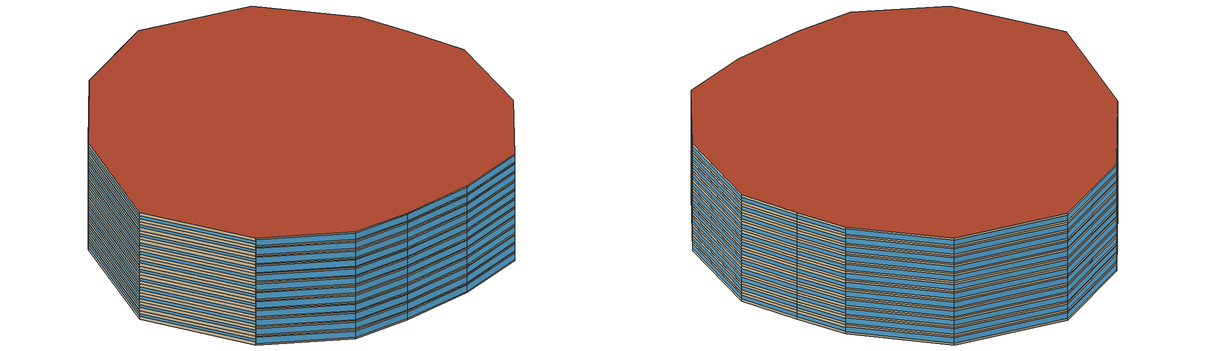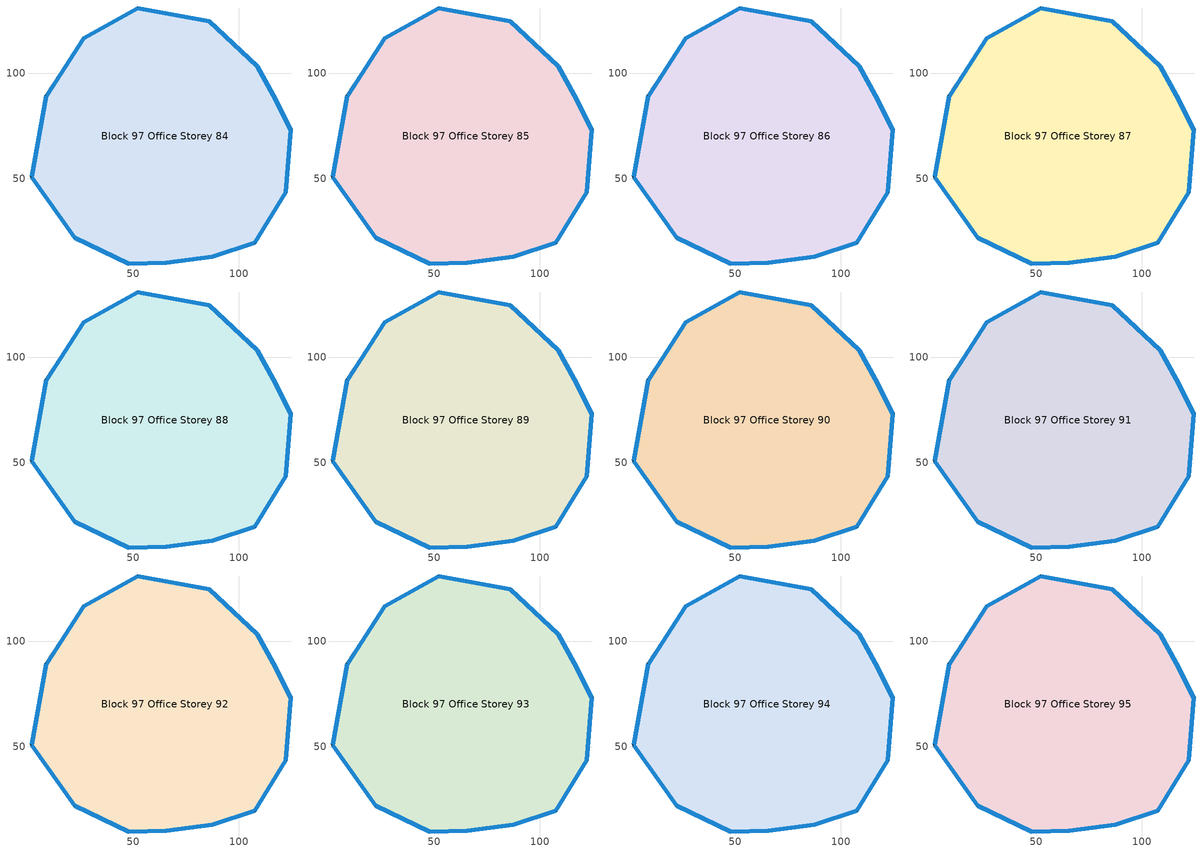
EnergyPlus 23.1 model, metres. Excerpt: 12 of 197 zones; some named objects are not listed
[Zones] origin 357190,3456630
Block 97 Office Storey 84
 floor outside (Project Floor): 108.83,103.22 116.36,89.59 124.72,73.29 122.22,43.61 107.61,19.86 87.51,13.15 65.66,10.23 48.03,9.81 22.47,22.13 1.9,50.9 9,89.27 26.71,116.64 52.15,130.82 86.07,124.59 z251.57
 wall outside (Project Wall): 52.15,130.82 26.71,116.64 9,89.27 1.9,50.9 22.47,22.13 48.03,9.81 65.66,10.23 87.51,13.15 107.61,19.86 122.22,43.61 124.72,73.29 116.36,89.59 108.83,103.22 86.07,124.59 52.15,130.82 z251.57:254.57
 window (Office_north_window_construction): 52.13,130.81 26.72,116.65 / 108.82,103.23 86.08,124.58 / 86.05,124.6 52.16,130.81 z252.17:253.97
 window (Office_west_window_construction): 26.7,116.63 9.01,89.29 / 9,89.25 1.91,50.92 / 1.92,50.88 22.46,22.14 z252.62:253.52
 window (Office_south_window_construction): 22.48,22.12 48.01,9.81 / 48.03,9.81 65.65,10.23 / 65.67,10.23 87.5,13.15 / 87.52,13.15 107.6,19.86 z252.02:254.12
 window (Office_east_window_construction): 107.61,19.88 122.21,43.6 / 122.22,43.63 124.72,73.28 / 124.71,73.3 116.37,89.58 / 116.36,89.6 108.84,103.21 z252.47:253.67
 roof outside (Project Ceiling): 107.61,19.86 122.22,43.61 124.72,73.29 116.36,89.59 108.83,103.22 86.07,124.59 52.15,130.82 26.71,116.64 9,89.27 1.9,50.9 22.47,22.13 48.03,9.81 65.66,10.23 87.51,13.15 z254.57
Block 97 Office Storey 85
 floor outside (Project Floor): 108.83,103.22 116.36,89.59 124.72,73.29 122.22,43.61 107.61,19.86 87.51,13.15 65.66,10.23 48.03,9.81 22.47,22.13 1.9,50.9 9,89.27 26.71,116.64 52.15,130.82 86.07,124.59 z254.57
 wall outside (Project Wall): 52.15,130.82 26.71,116.64 9,89.27 1.9,50.9 22.47,22.13 48.03,9.81 65.66,10.23 87.51,13.15 107.61,19.86 122.22,43.61 124.72,73.29 116.36,89.59 108.83,103.22 86.07,124.59 52.15,130.82 z254.57:257.56
 window (Office_north_window_construction): 52.13,130.81 26.72,116.65 / 108.82,103.23 86.08,124.58 / 86.05,124.6 52.16,130.81 z255.17:256.96
 window (Office_west_window_construction): 26.7,116.63 9.01,89.29 / 9,89.25 1.91,50.92 / 1.92,50.88 22.46,22.14 z255.62:256.52
 window (Office_south_window_construction): 22.48,22.12 48.01,9.81 / 48.03,9.81 65.65,10.23 / 65.67,10.23 87.5,13.15 / 87.52,13.15 107.6,19.86 z255.02:257.11
 window (Office_east_window_construction): 107.61,19.88 122.21,43.6 / 122.22,43.63 124.72,73.28 / 124.71,73.3 116.37,89.58 / 116.36,89.6 108.84,103.21 z255.47:256.66
 roof outside (Project Ceiling): 107.61,19.86 122.22,43.61 124.72,73.29 116.36,89.59 108.83,103.22 86.07,124.59 52.15,130.82 26.71,116.64 9,89.27 1.9,50.9 22.47,22.13 48.03,9.81 65.66,10.23 87.51,13.15 z257.56
Block 97 Office Storey 86
 floor outside (Project Floor): 108.83,103.22 116.36,89.59 124.72,73.29 122.22,43.61 107.61,19.86 87.51,13.15 65.66,10.23 48.03,9.81 22.47,22.13 1.9,50.9 9,89.27 26.71,116.64 52.15,130.82 86.07,124.59 z257.56
 wall outside (Project Wall): 52.15,130.82 26.71,116.64 9,89.27 1.9,50.9 22.47,22.13 48.03,9.81 65.66,10.23 87.51,13.15 107.61,19.86 122.22,43.61 124.72,73.29 116.36,89.59 108.83,103.22 86.07,124.59 52.15,130.82 z257.56:260.56
 window (Office_north_window_construction): 52.13,130.81 26.72,116.65 / 108.82,103.23 86.08,124.58 / 86.05,124.6 52.16,130.81 z258.16:259.96
 window (Office_west_window_construction): 26.7,116.63 9.01,89.29 / 9,89.25 1.91,50.92 / 1.92,50.88 22.46,22.14 z258.61:259.51
 window (Office_south_window_construction): 22.48,22.12 48.01,9.81 / 48.03,9.81 65.65,10.23 / 65.67,10.23 87.5,13.15 / 87.52,13.15 107.6,19.86 z258.01:260.11
 window (Office_east_window_construction): 107.61,19.88 122.21,43.6 / 122.22,43.63 124.72,73.28 / 124.71,73.3 116.37,89.58 / 116.36,89.6 108.84,103.21 z258.46:259.66
 roof outside (Project Ceiling): 107.61,19.86 122.22,43.61 124.72,73.29 116.36,89.59 108.83,103.22 86.07,124.59 52.15,130.82 26.71,116.64 9,89.27 1.9,50.9 22.47,22.13 48.03,9.81 65.66,10.23 87.51,13.15 z260.56
Block 97 Office Storey 87
 floor outside (Project Floor): 108.83,103.22 116.36,89.59 124.72,73.29 122.22,43.61 107.61,19.86 87.51,13.15 65.66,10.23 48.03,9.81 22.47,22.13 1.9,50.9 9,89.27 26.71,116.64 52.15,130.82 86.07,124.59 z260.56
 wall outside (Project Wall): 52.15,130.82 26.71,116.64 9,89.27 1.9,50.9 22.47,22.13 48.03,9.81 65.66,10.23 87.51,13.15 107.61,19.86 122.22,43.61 124.72,73.29 116.36,89.59 108.83,103.22 86.07,124.59 52.15,130.82 z260.56:263.55
 window (Office_north_window_construction): 52.13,130.81 26.72,116.65 / 108.82,103.23 86.08,124.58 / 86.05,124.6 52.16,130.81 z261.16:262.95
 window (Office_west_window_construction): 26.7,116.63 9.01,89.29 / 9,89.25 1.91,50.92 / 1.92,50.88 22.46,22.14 z261.61:262.51
 window (Office_south_window_construction): 22.48,22.12 48.01,9.81 / 48.03,9.81 65.65,10.23 / 65.67,10.23 87.5,13.15 / 87.52,13.15 107.6,19.86 z261.01:263.1
 window (Office_east_window_construction): 107.61,19.88 122.21,43.6 / 122.22,43.63 124.72,73.28 / 124.71,73.3 116.37,89.58 / 116.36,89.6 108.84,103.21 z261.46:262.65
 roof outside (Project Ceiling): 107.61,19.86 122.22,43.61 124.72,73.29 116.36,89.59 108.83,103.22 86.07,124.59 52.15,130.82 26.71,116.64 9,89.27 1.9,50.9 22.47,22.13 48.03,9.81 65.66,10.23 87.51,13.15 z263.55
Block 97 Office Storey 88
 floor outside (Project Floor): 108.83,103.22 116.36,89.59 124.72,73.29 122.22,43.61 107.61,19.86 87.51,13.15 65.66,10.23 48.03,9.81 22.47,22.13 1.9,50.9 9,89.27 26.71,116.64 52.15,130.82 86.07,124.59 z263.55
 wall outside (Project Wall): 52.15,130.82 26.71,116.64 9,89.27 1.9,50.9 22.47,22.13 48.03,9.81 65.66,10.23 87.51,13.15 107.61,19.86 122.22,43.61 124.72,73.29 116.36,89.59 108.83,103.22 86.07,124.59 52.15,130.82 z263.55:266.55
 window (Office_north_window_construction): 52.13,130.81 26.72,116.65 / 108.82,103.23 86.08,124.58 / 86.05,124.6 52.16,130.81 z264.15:265.95
 window (Office_west_window_construction): 26.7,116.63 9.01,89.29 / 9,89.25 1.91,50.92 / 1.92,50.88 22.46,22.14 z264.6:265.5
 window (Office_south_window_construction): 22.48,22.12 48.01,9.81 / 48.03,9.81 65.65,10.23 / 65.67,10.23 87.5,13.15 / 87.52,13.15 107.6,19.86 z264:266.1
 window (Office_east_window_construction): 107.61,19.88 122.21,43.6 / 122.22,43.63 124.72,73.28 / 124.71,73.3 116.37,89.58 / 116.36,89.6 108.84,103.21 z264.45:265.65
 roof outside (Project Ceiling): 107.61,19.86 122.22,43.61 124.72,73.29 116.36,89.59 108.83,103.22 86.07,124.59 52.15,130.82 26.71,116.64 9,89.27 1.9,50.9 22.47,22.13 48.03,9.81 65.66,10.23 87.51,13.15 z266.55
Block 97 Office Storey 89
 floor outside (Project Floor): 108.83,103.22 116.36,89.59 124.72,73.29 122.22,43.61 107.61,19.86 87.51,13.15 65.66,10.23 48.03,9.81 22.47,22.13 1.9,50.9 9,89.27 26.71,116.64 52.15,130.82 86.07,124.59 z266.55
 wall outside (Project Wall): 52.15,130.82 26.71,116.64 9,89.27 1.9,50.9 22.47,22.13 48.03,9.81 65.66,10.23 87.51,13.15 107.61,19.86 122.22,43.61 124.72,73.29 116.36,89.59 108.83,103.22 86.07,124.59 52.15,130.82 z266.55:269.54
 window (Office_north_window_construction): 52.13,130.81 26.72,116.65 / 108.82,103.23 86.08,124.58 / 86.05,124.6 52.16,130.81 z267.15:268.94
 window (Office_west_window_construction): 26.7,116.63 9.01,89.29 / 9,89.25 1.91,50.92 / 1.92,50.88 22.46,22.14 z267.6:268.49
 window (Office_south_window_construction): 22.48,22.12 48.01,9.81 / 48.03,9.81 65.65,10.23 / 65.67,10.23 87.5,13.15 / 87.52,13.15 107.6,19.86 z267:269.09
 window (Office_east_window_construction): 107.61,19.88 122.21,43.6 / 122.22,43.63 124.72,73.28 / 124.71,73.3 116.37,89.58 / 116.36,89.6 108.84,103.21 z267.45:268.64
 roof outside (Project Ceiling): 107.61,19.86 122.22,43.61 124.72,73.29 116.36,89.59 108.83,103.22 86.07,124.59 52.15,130.82 26.71,116.64 9,89.27 1.9,50.9 22.47,22.13 48.03,9.81 65.66,10.23 87.51,13.15 z269.54
Block 97 Office Storey 90
 floor outside (Project Floor): 108.83,103.22 116.36,89.59 124.72,73.29 122.22,43.61 107.61,19.86 87.51,13.15 65.66,10.23 48.03,9.81 22.47,22.13 1.9,50.9 9,89.27 26.71,116.64 52.15,130.82 86.07,124.59 z269.54
 wall outside (Project Wall): 52.15,130.82 26.71,116.64 9,89.27 1.9,50.9 22.47,22.13 48.03,9.81 65.66,10.23 87.51,13.15 107.61,19.86 122.22,43.61 124.72,73.29 116.36,89.59 108.83,103.22 86.07,124.59 52.15,130.82 z269.54:272.54
 window (Office_north_window_construction): 52.13,130.81 26.72,116.65 / 108.82,103.23 86.08,124.58 / 86.05,124.6 52.16,130.81 z270.14:271.94
 window (Office_west_window_construction): 26.7,116.63 9.01,89.29 / 9,89.25 1.91,50.92 / 1.92,50.88 22.46,22.14 z270.59:271.49
 window (Office_south_window_construction): 22.48,22.12 48.01,9.81 / 48.03,9.81 65.65,10.23 / 65.67,10.23 87.5,13.15 / 87.52,13.15 107.6,19.86 z269.99:272.09
 window (Office_east_window_construction): 107.61,19.88 122.21,43.6 / 122.22,43.63 124.72,73.28 / 124.71,73.3 116.37,89.58 / 116.36,89.6 108.84,103.21 z270.44:271.64
 roof outside (Project Ceiling): 107.61,19.86 122.22,43.61 124.72,73.29 116.36,89.59 108.83,103.22 86.07,124.59 52.15,130.82 26.71,116.64 9,89.27 1.9,50.9 22.47,22.13 48.03,9.81 65.66,10.23 87.51,13.15 z272.54
Block 97 Office Storey 91
 floor outside (Project Floor): 108.83,103.22 116.36,89.59 124.72,73.29 122.22,43.61 107.61,19.86 87.51,13.15 65.66,10.23 48.03,9.81 22.47,22.13 1.9,50.9 9,89.27 26.71,116.64 52.15,130.82 86.07,124.59 z272.54
 wall outside (Project Wall): 52.15,130.82 26.71,116.64 9,89.27 1.9,50.9 22.47,22.13 48.03,9.81 65.66,10.23 87.51,13.15 107.61,19.86 122.22,43.61 124.72,73.29 116.36,89.59 108.83,103.22 86.07,124.59 52.15,130.82 z272.54:275.53
 window (Office_north_window_construction): 52.13,130.81 26.72,116.65 / 108.82,103.23 86.08,124.58 / 86.05,124.6 52.16,130.81 z273.14:274.93
 window (Office_west_window_construction): 26.7,116.63 9.01,89.29 / 9,89.25 1.91,50.92 / 1.92,50.88 22.46,22.14 z273.59:274.48
 window (Office_south_window_construction): 22.48,22.12 48.01,9.81 / 48.03,9.81 65.65,10.23 / 65.67,10.23 87.5,13.15 / 87.52,13.15 107.6,19.86 z272.99:275.08
 window (Office_east_window_construction): 107.61,19.88 122.21,43.6 / 122.22,43.63 124.72,73.28 / 124.71,73.3 116.37,89.58 / 116.36,89.6 108.84,103.21 z273.44:274.63
 roof outside (Project Ceiling): 107.61,19.86 122.22,43.61 124.72,73.29 116.36,89.59 108.83,103.22 86.07,124.59 52.15,130.82 26.71,116.64 9,89.27 1.9,50.9 22.47,22.13 48.03,9.81 65.66,10.23 87.51,13.15 z275.53
Block 97 Office Storey 92
 floor outside (Project Floor): 108.83,103.22 116.36,89.59 124.72,73.29 122.22,43.61 107.61,19.86 87.51,13.15 65.66,10.23 48.03,9.81 22.47,22.13 1.9,50.9 9,89.27 26.71,116.64 52.15,130.82 86.07,124.59 z275.53
 wall outside (Project Wall): 52.15,130.82 26.71,116.64 9,89.27 1.9,50.9 22.47,22.13 48.03,9.81 65.66,10.23 87.51,13.15 107.61,19.86 122.22,43.61 124.72,73.29 116.36,89.59 108.83,103.22 86.07,124.59 52.15,130.82 z275.53:278.53
 window (Office_north_window_construction): 52.13,130.81 26.72,116.65 / 108.82,103.23 86.08,124.58 / 86.05,124.6 52.16,130.81 z276.13:277.93
 window (Office_west_window_construction): 26.7,116.63 9.01,89.29 / 9,89.25 1.91,50.92 / 1.92,50.88 22.46,22.14 z276.58:277.48
 window (Office_south_window_construction): 22.48,22.12 48.01,9.81 / 48.03,9.81 65.65,10.23 / 65.67,10.23 87.5,13.15 / 87.52,13.15 107.6,19.86 z275.98:278.08
 window (Office_east_window_construction): 107.61,19.88 122.21,43.6 / 122.22,43.63 124.72,73.28 / 124.71,73.3 116.37,89.58 / 116.36,89.6 108.84,103.21 z276.43:277.63
 roof outside (Project Ceiling): 107.61,19.86 122.22,43.61 124.72,73.29 116.36,89.59 108.83,103.22 86.07,124.59 52.15,130.82 26.71,116.64 9,89.27 1.9,50.9 22.47,22.13 48.03,9.81 65.66,10.23 87.51,13.15 z278.53
Block 97 Office Storey 93
 floor outside (Project Floor): 108.83,103.22 116.36,89.59 124.72,73.29 122.22,43.61 107.61,19.86 87.51,13.15 65.66,10.23 48.03,9.81 22.47,22.13 1.9,50.9 9,89.27 26.71,116.64 52.15,130.82 86.07,124.59 z278.53
 wall outside (Project Wall): 52.15,130.82 26.71,116.64 9,89.27 1.9,50.9 22.47,22.13 48.03,9.81 65.66,10.23 87.51,13.15 107.61,19.86 122.22,43.61 124.72,73.29 116.36,89.59 108.83,103.22 86.07,124.59 52.15,130.82 z278.53:281.52
 window (Office_north_window_construction): 52.13,130.81 26.72,116.65 / 108.82,103.23 86.08,124.58 / 86.05,124.6 52.16,130.81 z279.13:280.92
 window (Office_west_window_construction): 26.7,116.63 9.01,89.29 / 9,89.25 1.91,50.92 / 1.92,50.88 22.46,22.14 z279.58:280.47
 window (Office_south_window_construction): 22.48,22.12 48.01,9.81 / 48.03,9.81 65.65,10.23 / 65.67,10.23 87.5,13.15 / 87.52,13.15 107.6,19.86 z278.98:281.07
 window (Office_east_window_construction): 107.61,19.88 122.21,43.6 / 122.22,43.63 124.72,73.28 / 124.71,73.3 116.37,89.58 / 116.36,89.6 108.84,103.21 z279.43:280.62
 roof outside (Project Ceiling): 107.61,19.86 122.22,43.61 124.72,73.29 116.36,89.59 108.83,103.22 86.07,124.59 52.15,130.82 26.71,116.64 9,89.27 1.9,50.9 22.47,22.13 48.03,9.81 65.66,10.23 87.51,13.15 z281.52
Block 97 Office Storey 94
 floor outside (Project Floor): 108.83,103.22 116.36,89.59 124.72,73.29 122.22,43.61 107.61,19.86 87.51,13.15 65.66,10.23 48.03,9.81 22.47,22.13 1.9,50.9 9,89.27 26.71,116.64 52.15,130.82 86.07,124.59 z281.52
 wall outside (Project Wall): 52.15,130.82 26.71,116.64 9,89.27 1.9,50.9 22.47,22.13 48.03,9.81 65.66,10.23 87.51,13.15 107.61,19.86 122.22,43.61 124.72,73.29 116.36,89.59 108.83,103.22 86.07,124.59 52.15,130.82 z281.52:284.52
 window (Office_north_window_construction): 52.13,130.81 26.72,116.65 / 108.82,103.23 86.08,124.58 / 86.05,124.6 52.16,130.81 z282.12:283.92
 window (Office_west_window_construction): 26.7,116.63 9.01,89.29 / 9,89.25 1.91,50.92 / 1.92,50.88 22.46,22.14 z282.57:283.47
 window (Office_south_window_construction): 22.48,22.12 48.01,9.81 / 48.03,9.81 65.65,10.23 / 65.67,10.23 87.5,13.15 / 87.52,13.15 107.6,19.86 z281.97:284.07
 window (Office_east_window_construction): 107.61,19.88 122.21,43.6 / 122.22,43.63 124.72,73.28 / 124.71,73.3 116.37,89.58 / 116.36,89.6 108.84,103.21 z282.42:283.62
 roof outside (Project Ceiling): 107.61,19.86 122.22,43.61 124.72,73.29 116.36,89.59 108.83,103.22 86.07,124.59 52.15,130.82 26.71,116.64 9,89.27 1.9,50.9 22.47,22.13 48.03,9.81 65.66,10.23 87.51,13.15 z284.52
Block 97 Office Storey 95
 floor outside (Project Floor): 108.83,103.22 116.36,89.59 124.72,73.29 122.22,43.61 107.61,19.86 87.51,13.15 65.66,10.23 48.03,9.81 22.47,22.13 1.9,50.9 9,89.27 26.71,116.64 52.15,130.82 86.07,124.59 z284.52
 wall outside (Project Wall): 52.15,130.82 26.71,116.64 9,89.27 1.9,50.9 22.47,22.13 48.03,9.81 65.66,10.23 87.51,13.15 107.61,19.86 122.22,43.61 124.72,73.29 116.36,89.59 108.83,103.22 86.07,124.59 52.15,130.82 z284.52:287.51
 window (Office_north_window_construction): 52.13,130.81 26.72,116.65 / 108.82,103.23 86.08,124.58 / 86.05,124.6 52.16,130.81 z285.12:286.91
 window (Office_west_window_construction): 26.7,116.63 9.01,89.29 / 9,89.25 1.91,50.92 / 1.92,50.88 22.46,22.14 z285.57:286.46
 window (Office_south_window_construction): 22.48,22.12 48.01,9.81 / 48.03,9.81 65.65,10.23 / 65.67,10.23 87.5,13.15 / 87.52,13.15 107.6,19.86 z284.97:287.06
 window (Office_east_window_construction): 107.61,19.88 122.21,43.6 / 122.22,43.63 124.72,73.28 / 124.71,73.3 116.37,89.58 / 116.36,89.6 108.84,103.21 z285.42:286.61
 roof outside (Project Ceiling): 107.61,19.86 122.22,43.61 124.72,73.29 116.36,89.59 108.83,103.22 86.07,124.59 52.15,130.82 26.71,116.64 9,89.27 1.9,50.9 22.47,22.13 48.03,9.81 65.66,10.23 87.51,13.15 z287.51
[Building]
Building_1: North Axis=0; Terrain=City; Loads Convergence Tolerance Value=0.04; Temperature Convergence Tolerance Value=0.4; Solar Distribution=FullExterior; Maximum Number of Warmup Days=25; Minimum Number of Warmup Days=6
[Site:Location]
CHN Design_Conditions: Latitude=30; Longitude=114; Time Zone=8; Elevation=12
[SIZINGPERIOD:DESIGNDAY] Day of Month=21; DryBulb Temperature Range Modifier Type=DefaultMultipliers; Humidity Condition Type=Wetbulb; Barometric Pressure=101181; Rain Indicator=No; Snow Indicator=No; Daylight Saving Time Indicator=No; Sky Clearness=0; Begin Environment Reset Mode=FullResetAtBeginEnvironment
Name | Month | Day Type | Maximum DryBulb Temperature | Daily DryBulb Temperature Range | Wetbulb or DewPoint at Maximum DryBulb | Wind Speed | Wind Direction | Solar Model Indicator | ASHRAE Clear Sky Optical Depth for Beam Irradiance taub | ASHRAE Clear Sky Optical Depth for Diffuse Irradiance taud
Ann Htg 99.6% Condns DB | 1 | WinterDesignDay | -10 | 0 | -4.8 | 1 | 340 | ASHRAEClearSky | 0 | 0
Ann Clg .4% Condns DB=>MWB | 7 | SummerDesignDay | 40 | 6.6 | 27.1 | 3.5 | 220 | ASHRAETau | 0.781 | 1.413
[MATERIAL]
DefaultMaterial: Roughness=Rough; Thickness=0.1; Conductivity=0.1; Density=1000; Specific Heat=1000; Thermal Absorptance=0.9; Solar Absorptance=0.7; Visible Absorptance=0.7
[WINDOWMATERIAL:SIMPLEGLAZINGSYSTEM] UFactor=3; Visible Transmittance=0.6
Name | Solar Heat Gain Coefficient
Office_east_window; Office_south_window; Office_west_window | 0.3
Office_north_window | 0.35
[CONSTRUCTION]
Project Wall; Project Floor; Project Ceiling: DefaultMaterial
Office_east_window_construction: Office_east_window
Office_south_window_construction: Office_south_window
Office_west_window_construction: Office_west_window
Office_north_window_construction: Office_north_window
[SPACE] Ceiling Height=autocalculate; Volume=autocalculate; Floor Area=autocalculate; Space Type=Office
Name | Zone
Block 97 Office Storey 84_space | Block 97 Office Storey 84
Block 97 Office Storey 85_space | Block 97 Office Storey 85
Block 97 Office Storey 86_space | Block 97 Office Storey 86
Block 97 Office Storey 87_space | Block 97 Office Storey 87
Block 97 Office Storey 88_space | Block 97 Office Storey 88
Block 97 Office Storey 89_space | Block 97 Office Storey 89
Block 97 Office Storey 90_space | Block 97 Office Storey 90
Block 97 Office Storey 91_space | Block 97 Office Storey 91
Block 97 Office Storey 92_space | Block 97 Office Storey 92
Block 97 Office Storey 93_space | Block 97 Office Storey 93
Block 97 Office Storey 94_space | Block 97 Office Storey 94
Block 97 Office Storey 95_space | Block 97 Office Storey 95
[SPACELIST]
Office: Block 97 Office Storey 0_space, Block 97 Office Storey 1_space, Block 97 Office Storey 2_space, Block 97 Office Storey 3_space, Block 97 Office Storey 4_space, Block 97 Office Storey 5_space, Block 97 Office Storey 6_space, Block 97 Office Storey 7_space, Block 97 Office Storey 8_space, Block 97 Office Storey 9_space, Block 97 Office Storey 10_space, Block 97 Office Storey 11_space, Block 97 Office Storey 12_space, Block 97 Office Storey 13_space, Block 97 Office Storey 14_space, Block 97 Office Storey 15_space, Block 97 Office Storey 16_space, Block 97 Office Storey 17_space, Block 97 Office Storey 18_space, Block 97 Office Storey 19_space, Block 97 Office Storey 20_space, Block 97 Office Storey 21_space, Block 97 Office Storey 22_space, Block 97 Office Storey 23_space, Block 97 Office Storey 24_space, Block 97 Office Storey 25_space, Block 97 Office Storey 26_space, Block 97 Office Storey 27_space, Block 97 Office Storey 28_space, Block 97 Office Storey 29_space, Block 97 Office Storey 30_space, Block 97 Office Storey 31_space, Block 97 Office Storey 32_space, Block 97 Office Storey 33_space, Block 97 Office Storey 34_space, Block 97 Office Storey 35_space, Block 97 Office Storey 36_space, Block 97 Office Storey 37_space, Block 97 Office Storey 38_space, Block 97 Office Storey 39_space, Block 97 Office Storey 40_space, Block 97 Office Storey 41_space, Block 97 Office Storey 42_space, Block 97 Office Storey 43_space, Block 97 Office Storey 44_space, Block 97 Office Storey 45_space, Block 97 Office Storey 46_space, Block 97 Office Storey 47_space, Block 97 Office Storey 48_space, Block 97 Office Storey 49_space, Block 97 Office Storey 50_space, Block 97 Office Storey 51_space, Block 97 Office Storey 52_space, Block 97 Office Storey 53_space, Block 97 Office Storey 54_space, Block 97 Office Storey 55_space, Block 97 Office Storey 56_space, Block 97 Office Storey 57_space, Block 97 Office Storey 58_space, Block 97 Office Storey 59_space, Block 97 Office Storey 60_space, Block 97 Office Storey 61_space, Block 97 Office Storey 62_space, Block 97 Office Storey 63_space, Block 97 Office Storey 64_space, Block 97 Office Storey 65_space, Block 97 Office Storey 66_space, Block 97 Office Storey 67_space, Block 97 Office Storey 68_space, Block 97 Office Storey 69_space, Block 97 Office Storey 70_space, Block 97 Office Storey 71_space, Block 97 Office Storey 72_space, Block 97 Office Storey 73_space, Block 97 Office Storey 74_space, Block 97 Office Storey 75_space, Block 97 Office Storey 76_space, Block 97 Office Storey 77_space, Block 97 Office Storey 78_space, Block 97 Office Storey 79_space, Block 97 Office Storey 80_space, Block 97 Office Storey 81_space, Block 97 Office Storey 82_space, Block 97 Office Storey 83_space, Block 97 Office Storey 84_space, Block 97 Office Storey 85_space, Block 97 Office Storey 86_space, Block 97 Office Storey 87_space, Block 97 Office Storey 88_space, Block 97 Office Storey 89_space, Block 97 Office Storey 90_space, Block 97 Office Storey 91_space, Block 97 Office Storey 92_space, Block 97 Office Storey 93_space, Block 97 Office Storey 94_space, Block 97 Office Storey 95_space, Block 97 Office Storey 96_space, Block 97 Office Storey 97_space, Block 97 Office Storey 98_space, Block 97 Office Storey 99_space, Block 97 Office Storey 100_space, Block 97 Office Storey 101_space, Block 97 Office Storey 102_space, Block 97 Office Storey 103_space, Block 97 Office Storey 104_space, Block 97 Office Storey 105_space, Block 97 Office Storey 106_space, Block 97 Office Storey 107_space, Block 97 Office Storey 108_space, Block 97 Office Storey 109_space, Block 97 Office Storey 110_space, Block 97 Office Storey 111_space, Block 97 Office Storey 112_space, Block 97 Office Storey 113_space, Block 97 Office Storey 114_space, Block 97 Office Storey 115_space, Block 97 Office Storey 116_space, Block 97 Office Storey 117_space, Block 97 Office Storey 118_space, Block 97 Office Storey 119_space, Block 97 Office Storey 120_space, Block 97 Office Storey 121_space, Block 97 Office Storey 122_space, Block 97 Office Storey 123_space, Block 97 Office Storey 124_space, Block 97 Office Storey 125_space, Block 97 Office Storey 126_space, Block 97 Office Storey 127_space, Block 97 Office Storey 128_space, Block 97 Office Storey 129_space, Block 97 Office Storey 130_space, Block 97 Office Storey 131_space, Block 97 Office Storey 132_space, Block 97 Office Storey 133_space, Block 97 Office Storey 134_space, Block 97 Office Storey 135_space, Block 97 Office Storey 136_space, Block 97 Office Storey 137_space, Block 97 Office Storey 138_space, Block 97 Office Storey 139_space, Block 97 Office Storey 140_space, Block 97 Office Storey 141_space, Block 97 Office Storey 142_space, Block 97 Office Storey 143_space, Block 97 Office Storey 144_space, Block 97 Office Storey 145_space, Block 97 Office Storey 146_space, Block 97 Office Storey 147_space, Block 97 Office Storey 148_space, Block 97 Office Storey 149_space, Block 97 Office Storey 150_space, Block 97 Office Storey 151_space, Block 97 Office Storey 152_space, Block 97 Office Storey 153_space, Block 97 Office Storey 154_space, Block 97 Office Storey 155_space, Block 97 Office Storey 156_space, Block 97 Office Storey 157_space, Block 97 Office Storey 158_space, Block 97 Office Storey 159_space, Block 97 Office Storey 160_space, Block 97 Office Storey 161_space, Block 97 Office Storey 162_space, Block 97 Office Storey 163_space, Block 97 Office Storey 164_space, Block 97 Office Storey 165_space, Block 97 Office Storey 166_space, Block 97 Office Storey 167_space, Block 97 Office Storey 168_space, Block 97 Office Storey 169_space, Block 97 Office Storey 170_space, Block 97 Office Storey 171_space, Block 97 Office Storey 172_space, Block 97 Office Storey 173_space, Block 97 Office Storey 174_space, Block 97 Office Storey 175_space, Block 97 Office Storey 176_space, Block 97 Office Storey 177_space, Block 97 Office Storey 178_space, Block 97 Office Storey 179_space, Block 97 Office Storey 180_space, Block 97 Office Storey 181_space, Block 97 Office Storey 182_space, Block 97 Office Storey 183_space, Block 97 Office Storey 184_space, Block 97 Office Storey 185_space, Block 97 Office Storey 186_space, Block 97 Office Storey 187_space, Block 97 Office Storey 188_space, Block 97 Office Storey 189_space, Block 97 Office Storey 190_space, Block 97 Office Storey 191_space, Block 97 Office Storey 192_space, Block 97 Office Storey 193_space, Block 97 Office Storey 194_space, Block 97 Office Storey 195_space, Block 97 Office Storey 196_space
[ZONE] Type=1; Multiplier=1; Ceiling Height=autocalculate; Volume=autocalculate; Floor Area=autocalculate; Part of Total Floor Area=Yes
Block 97 Office Storey 84; Block 97 Office Storey 85; Block 97 Office Storey 86; Block 97 Office Storey 87; Block 97 Office Storey 88; Block 97 Office Storey 89; Block 97 Office Storey 90; Block 97 Office Storey 91; Block 97 Office Storey 92; Block 97 Office Storey 93; Block 97 Office Storey 94; Block 97 Office Storey 95
[PEOPLE]
People_for_office: Zone or ZoneList or Space or SpaceList=Office; Number of People Schedule=SeasonalSchedule_Schedule_office_people; Number of People Calculation Method=People/Area; People per Floor Area=0.1; Fraction Radiant=0.3; Sensible Heat Fraction=autocalculate; Activity Level Schedule=SeasonalSchedule_Schedule_office_activity; Carbon Dioxide Generation Rate=3.82e-08; Enable ASHRAE 55 Comfort Warnings=No; Mean Radiant Temperature Calculation Type=ZoneAveraged; Clothing Insulation Calculation Method=ClothingInsulationSchedule; Cold Stress Temperature Threshold=15.56; Heat Stress Temperature Threshold=30
[LIGHTS]
Light_for_office: Zone or ZoneList or Space or SpaceList=Office; Schedule=SeasonalSchedule_office_lighting; Design Level Calculation Method=Watts/Area; Watts per Zone Floor Area=8; Return Air Fraction=0; Fraction Radiant=0.32; Fraction Visible=0.25; Fraction Replaceable=1; EndUse Subcategory=General; Return Air Fraction Calculated from Plenum Temperature=No; Return Air Fraction Function of Plenum Temperature Coefficient 1=0; Return Air Fraction Function of Plenum Temperature Coefficient 2=0
[ELECTRICEQUIPMENT]
Equipment_for_office: Zone or ZoneList or Space or SpaceList=Office; Schedule=SeasonalSchedule_Schedule_office_equipment; Design Level Calculation Method=Watts/Area; Watts per Zone Floor Area=15; Fraction Latent=0; Fraction Radiant=0; Fraction Lost=0; EndUse Subcategory=Electric Equipment
[DAYLIGHTING:CONTROLS] Illuminance Setpoint at Reference Point 1=300
Name | Zone or Space | Glare Calculation Daylighting Reference Point | Daylighting Reference Point 1
Dlight_Block 97 Office Storey 84 | Block 97 Office Storey 84 | Rpoint_Block 97 Office Storey 84 | Rpoint_Block 97 Office Storey 84
Dlight_Block 97 Office Storey 85 | Block 97 Office Storey 85 | Rpoint_Block 97 Office Storey 85 | Rpoint_Block 97 Office Storey 85
Dlight_Block 97 Office Storey 86 | Block 97 Office Storey 86 | Rpoint_Block 97 Office Storey 86 | Rpoint_Block 97 Office Storey 86
Dlight_Block 97 Office Storey 87 | Block 97 Office Storey 87 | Rpoint_Block 97 Office Storey 87 | Rpoint_Block 97 Office Storey 87
Dlight_Block 97 Office Storey 88 | Block 97 Office Storey 88 | Rpoint_Block 97 Office Storey 88 | Rpoint_Block 97 Office Storey 88
Dlight_Block 97 Office Storey 89 | Block 97 Office Storey 89 | Rpoint_Block 97 Office Storey 89 | Rpoint_Block 97 Office Storey 89
Dlight_Block 97 Office Storey 90 | Block 97 Office Storey 90 | Rpoint_Block 97 Office Storey 90 | Rpoint_Block 97 Office Storey 90
Dlight_Block 97 Office Storey 91 | Block 97 Office Storey 91 | Rpoint_Block 97 Office Storey 91 | Rpoint_Block 97 Office Storey 91
Dlight_Block 97 Office Storey 92 | Block 97 Office Storey 92 | Rpoint_Block 97 Office Storey 92 | Rpoint_Block 97 Office Storey 92
Dlight_Block 97 Office Storey 93 | Block 97 Office Storey 93 | Rpoint_Block 97 Office Storey 93 | Rpoint_Block 97 Office Storey 93
Dlight_Block 97 Office Storey 94 | Block 97 Office Storey 94 | Rpoint_Block 97 Office Storey 94 | Rpoint_Block 97 Office Storey 94
Dlight_Block 97 Office Storey 95 | Block 97 Office Storey 95 | Rpoint_Block 97 Office Storey 95 | Rpoint_Block 97 Office Storey 95
[HVACTEMPLATE:ZONE:IDEALLOADSAIRSYSTEM] Template Thermostat=Thermostat_for_office; Maximum Heating Supply Air Temperature=50; Minimum Cooling Supply Air Temperature=13; Maximum Heating Supply Air Humidity Ratio=0.0156; Minimum Cooling Supply Air Humidity Ratio=0.0077; Heating Limit=NoLimit; Cooling Limit=NoLimit; Dehumidification Control Type=ConstantSensibleHeatRatio; Cooling Sensible Heat Ratio=0.7; Dehumidification Setpoint=60; Humidification Control Type=None; Humidification Setpoint=30; Outdoor Air Method=DetailedSpecification; Outdoor Air Flow Rate per Person=0.00944; Outdoor Air Flow Rate per Zone Floor Area=0; Outdoor Air Flow Rate per Zone=0; Design Specification Outdoor Air Object=Ventilation_for_office; Demand Controlled Ventilation Type=None; Outdoor Air Economizer Type=NoEconomizer; Heat Recovery Type=None; Sensible Heat Recovery Effectiveness=0.7; Latent Heat Recovery Effectiveness=0.65
Block 97 Office Storey 84; Block 97 Office Storey 85; Block 97 Office Storey 86; Block 97 Office Storey 87; Block 97 Office Storey 88; Block 97 Office Storey 89; Block 97 Office Storey 90; Block 97 Office Storey 91; Block 97 Office Storey 92; Block 97 Office Storey 93; Block 97 Office Storey 94; Block 97 Office Storey 95
[DESIGNSPECIFICATION:OUTDOORAIR]
Ventilation_for_office: Outdoor Air Method=Flow/Person; Outdoor Air Flow per Person=0.00833333; Outdoor Air Flow per Zone Floor Area=0; Outdoor Air Flow per Zone=0; Outdoor Air Flow Air Changes per Hour=0
[SCHEDULE:DAY:HOURLY]
Schedule_office_lighting_weekday_hourly: 0.1, 0.1, 0.1, 0.1, 0.1, 0.1, 0.1, 0.2, 0.5, 0.95, 0.95, 0.95, 0.8, 0.8, 0.95, 0.95, 0.95, 0.95, 0.95, 0.95, 0.95, 0.8, 0.5, 0.1
Schedule_office_lighting_holiday_hourly; Schedule_office_equipment_holiday_hourly: 0.1, 0.1, 0.1, 0.1, 0.1, 0.1, 0.1, 0.1, 0.1, 0.1, 0.1, 0.1, 0.1, 0.3, 0.3, 0.3, 0.3, 0.3, 0.3, 0.3, 0.3, 0.3, 0.1, 0.1
Schedule_office_equipment_weekday_hourly: 0.1, 0.1, 0.1, 0.1, 0.1, 0.1, 0.1, 0.2, 0.5, 0.95, 0.95, 0.95, 0.5, 0.5, 0.95, 0.95, 0.95, 0.95, 0.95, 0.95, 0.4, 0.4, 0.3, 0.1
Schedule_office_people_weekday_hourly: 0.1, 0.1, 0.1, 0.1, 0.1, 0.1, 0.1, 0.5, 0.95, 0.95, 0.95, 0.8, 0.8, 0.95, 0.95, 0.95, 0.95, 0.95, 0.8, 0.5, 0.5, 0.3, 0.1, 0.1
Schedule_office_people_holiday_hourly: 0.1, 0.1, 0.1, 0.1, 0.1, 0.1, 0.1, 0.1, 0.1, 0.1, 0.1, 0.1, 0.1, 0.3, 0.3, 0.3, 0.3, 0.3, 0.3, 0.1, 0.1, 0.1, 0.1, 0.1
Schedule_office_activity_weekday_hourly; Schedule_office_activity_holiday_hourly: 144, 144, 144, 144, 144, 144, 144, 144, 144, 144, 144, 144, 144, 144, 144, 144, 144, 144, 144, 144, 144, 144, 144, 144
[SCHEDULE:WEEK:DAILY]
Schedule_office_lighting_weekly: Schedule_office_lighting_holiday_hourly, Schedule_office_lighting_weekday_hourly, Schedule_office_lighting_weekday_hourly, Schedule_office_lighting_weekday_hourly, Schedule_office_lighting_weekday_hourly, Schedule_office_lighting_weekday_hourly, Schedule_office_lighting_holiday_hourly, Schedule_office_lighting_holiday_hourly, Schedule_office_lighting_weekday_hourly, Schedule_office_lighting_weekday_hourly, Schedule_office_lighting_holiday_hourly, Schedule_office_lighting_holiday_hourly
Schedule_office_equipment_weekly: Schedule_office_equipment_holiday_hourly, Schedule_office_equipment_weekday_hourly, Schedule_office_equipment_weekday_hourly, Schedule_office_equipment_weekday_hourly, Schedule_office_equipment_weekday_hourly, Schedule_office_equipment_weekday_hourly, Schedule_office_equipment_holiday_hourly, Schedule_office_equipment_holiday_hourly, Schedule_office_equipment_weekday_hourly, Schedule_office_equipment_weekday_hourly, Schedule_office_equipment_holiday_hourly, Schedule_office_equipment_holiday_hourly
Schedule_office_people_weekly: Schedule_office_people_holiday_hourly, Schedule_office_people_weekday_hourly, Schedule_office_people_weekday_hourly, Schedule_office_people_weekday_hourly, Schedule_office_people_weekday_hourly, Schedule_office_people_weekday_hourly, Schedule_office_people_holiday_hourly, Schedule_office_people_holiday_hourly, Schedule_office_people_weekday_hourly, Schedule_office_people_weekday_hourly, Schedule_office_people_holiday_hourly, Schedule_office_people_holiday_hourly
Schedule_office_activity_weekly: Schedule_office_activity_holiday_hourly, Schedule_office_activity_weekday_hourly, Schedule_office_activity_weekday_hourly, Schedule_office_activity_weekday_hourly, Schedule_office_activity_weekday_hourly, Schedule_office_activity_weekday_hourly, Schedule_office_activity_holiday_hourly, Schedule_office_activity_holiday_hourly, Schedule_office_activity_weekday_hourly, Schedule_office_activity_weekday_hourly, Schedule_office_activity_holiday_hourly, Schedule_office_activity_holiday_hourly
[SCHEDULE:YEAR]
SeasonalSchedule_office_lighting: Schedule_office_lighting_weekly, 1, 1, 12, 31
SeasonalSchedule_Schedule_office_equipment: Schedule_office_equipment_weekly, 1, 1, 12, 31
SeasonalSchedule_Schedule_office_people: Schedule_office_people_weekly, 1, 1, 12, 31
SeasonalSchedule_Schedule_office_activity: Schedule_office_activity_weekly, 1, 1, 12, 31
